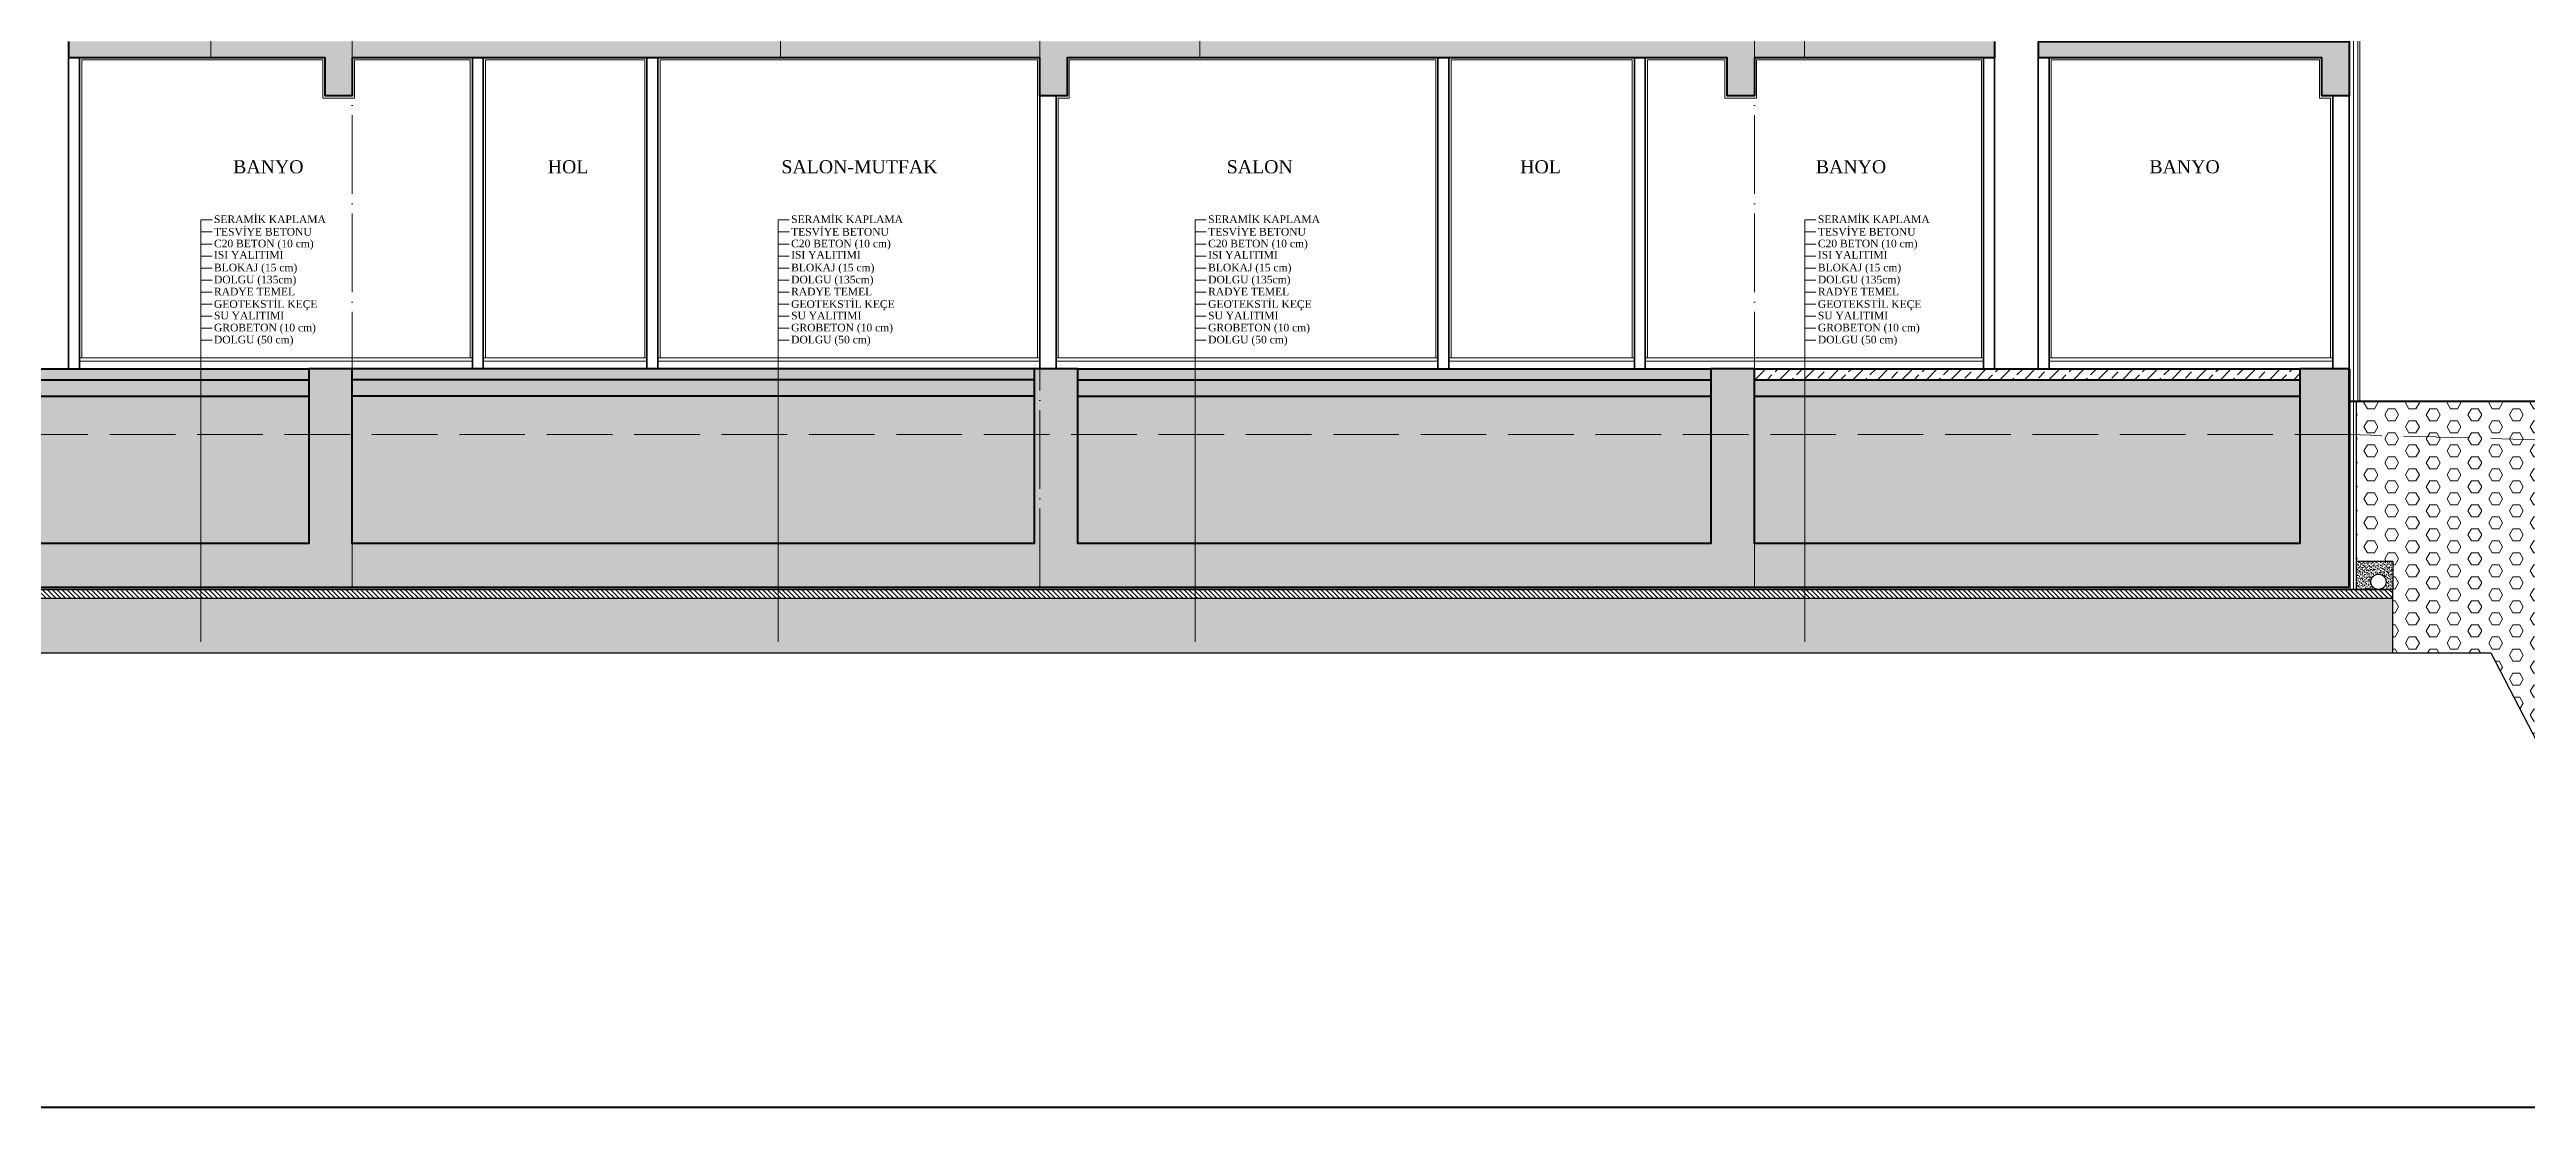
# Model space of a CAD drawing. Header units: millimetres. Extents: x 11587 to 81192, y -36083 to -25300.
# Drawn here: x 64073 to 66343, y -33833 to -32864 of the extents above; entities that cross this region are included whole.
import ezdxf

# ---------------------------------------------------------------- set-up
doc = ezdxf.new("R2010")
doc.units = ezdxf.units.MM
for name, pattern in [('AKS', [30, 24, -3, 0, -3]), ('IZDUSUM1', [20, 7.5, -5, 7.5, 0]), ('STRICHPUNKTX2', [2, 1, -0.5, 0, -0.5])]:
    doc.linetypes.add(name, pattern=pattern)
for name, color, linetype, lineweight in [('A-detay-yalıtım', 193, 'Continuous', 5), ('rtm-aks yeni', 7, 'AKS', 20), ('rtm-antet-02', 140, 'Continuous', 40), ('rtm-beton', 102, 'Continuous', 25), ('rtm-duv tugla', 22, 'Continuous', 35), ('rtm-izdusum-üst kalın', 211, 'IZDUSUM1', 15), ('rtm-kesit katmanı-04', 33, 'Continuous', 25), ('rtm-kplm dos-seramik', 13, 'Continuous', 9), ('rtm-mhl-yazı-adı', 150, 'Continuous', 30), ('rtm-mhl-yazı-malzeme', 253, 'Continuous', 13), ('rtm-olcu-iç 01', 7, 'Continuous', 20), ('rtm-sembol malzeme cizgisi', 242, 'Continuous', 20), ('rtm-sıva', 252, 'Continuous', 15), ('rtm-tarama-betonarme', 51, 'Continuous', 15), ('rtm-tarama-cakil', 8, 'Continuous', 5), ('rtm-tas_betonarme', 50, 'Continuous', 40), ('rtm-ylt-sürme', 4, 'Continuous', 5)]:
    doc.layers.add(name, color=color, linetype=linetype, lineweight=lineweight)
doc.layers.add('Tarama', color=7, linetype='Continuous')
doc.styles.add('ARIAL', font='times.ttf')
doc.linetypes.add('BATTING', pattern='A,0.00254,-2.54,[134,ltypeshp.shx,S=2.54,R=0,X=-2.54,Y=0],-5.08,[134,ltypeshp.shx,S=2.54,R=180,X=2.54,Y=0],-2.54', length=10.16254)
pattern_1 = [(0, (34573.885, -2309.14), (0, 10.9985226), [6.35, -12.7]), (120, (34573.885, -2309.14), (-9.525, -5.4992613), [6.35, -12.7]), (60, (34580.235, -2309.14), (-9.525, 5.4992613), [6.35, -12.7])]
pattern_2 = [(45, (34573.885, -2309.14), (-11.22532, 11.22532), []), (45, (34585.11, -2309.14), (-11.22532, 11.22532), [7.9375, -3.96875])]

msp = doc.modelspace()

# ---------------------------------------------------------------- hatches: boundary and pattern name
at = {"layer": 'rtm-olcu-iç 01'}
h = msp.add_hatch(dxfattribs=at)
h.set_pattern_fill('AR-CONC', color=256, scale=0.2, style=0)
h.set_pattern_definition([(50, (-416893.553, -4539006.48), (36.4369338, -3.1878171), [3.81, -41.91]), (355, (-416893.553, -4539006.48), (-7.0486843, 38.21136905), [3.048, -33.52811683]), (100.4514447, (-416890.517, -4539006.745), (29.38824942, 35.02355038), [3.23800176, -35.61804892]), (46.1842, (-416893.553, -4538996.32), (54.2158082, -8.4084656), [5.715, -62.865]), (96.6355576, (-416889.035, -4538997.02), (47.4808268, 49.4852249), [4.8570046, -53.4271216]), (351.1841512, (-416893.553, -4538996.32), (47.4808268, 49.4852249), [4.5719934, -50.2919464]), (21, (-416888.473, -4538998.86), (30.32287825, -20.45303964), [3.81, -41.91]), (326, (-416888.473, -4538998.86), (12.36040567, 36.83759322), [3.048, -33.528]), (71.451445, (-416885.946, -4539000.564), (42.68328386, 16.38455378), [3.23800176, -35.61798752]), (37.5, (-416893.553, -4539006.48), (0.61772065, 16.911007775), [0, -33.1216, 0, -34.036, 0, -33.655]), (7.5, (-416893.553, -4539006.48), (13.3639325, 20.036114964), [0, -19.4056, 0, -32.3596, 0, -12.827]), (327.5, (-416904.882, -4539006.48), (27.118119033, -1.1457488), [0, -12.7, 0, -39.624, 0, -52.578]), (317.5, (-416909.962, -4539006.48), (29.62583628, 5.08529821), [0, -16.51, 0, -26.3144, 0, -37.338])])
h.paths.add_polyline_path([(66220.1, -33416.34), (66220.08, -33366.34), (60150.08, -33366.34), (60150.07, -33416.34)])
at = {"layer": 'rtm-tarama-betonarme', "ltscale": 1.5}
h = msp.add_hatch(dxfattribs=at)
h.set_pattern_fill('ANSI33', color=256, scale=2.5, style=0)
h.set_pattern_definition(pattern_2)
h.paths.add_polyline_path([(65895.08, -32856.34), (65895.08, -32871.34), (66155.08, -32871.34), (66155.08, -32906.34), (66180.08, -32906.34), (66180.08, -32856.34)])
h.paths.add_polyline_path([(64090.08, -32856.34), (64090.08, -32871.34), (64325.08, -32871.34), (64325.08, -32906.34), (64350.08, -32906.34), (64350.08, -32871.34), (64980.08, -32871.34), (64980.08, -32906.34), (65005.08, -32906.34), (65005.08, -32871.34), (65610.08, -32871.34), (65610.08, -32906.34), (65635.08, -32906.34), (65635.08, -32871.34), (65855.08, -32871.34), (65855.08, -32856.34)])
h.paths.add_polyline_path([(62290.08, -32856.34), (62290.08, -32871.34), (62510.08, -32871.34), (62510.08, -32906.34), (62535.08, -32906.34), (62535.08, -32871.34), (63140.08, -32871.34), (63140.08, -32906.34), (63165.08, -32906.34), (63165.08, -32871.34), (63795.08, -32871.34), (63795.08, -32906.34), (63820.08, -32906.34), (63820.08, -32871.34), (64055.08, -32871.34), (64055.08, -32856.34)])
h.paths.add_polyline_path([(62250.08, -32871.34), (62250.08, -32856.34), (61965.08, -32856.34), (61965.08, -32906.34), (61990.08, -32906.34), (61990.08, -32871.34)])
h = msp.add_hatch(dxfattribs=at)
h.set_pattern_fill('ANSI33', color=256, scale=2.5, style=0)
h.set_pattern_definition(pattern_2)
h.paths.add_polyline_path([(63795.08, -33316.34), (63170.08, -33316.34), (63170.08, -33156.34), (63130.08, -33156.34), (63130.08, -33316.34), (62550.08, -33316.34), (62550.08, -33156.34), (62510.08, -33156.34), (62510.08, -33316.34), (62010.08, -33316.34), (62010.08, -33156.34), (61965.08, -33156.34), (61965.08, -33356.34), (66180.08, -33356.34), (66180.08, -33156.34), (66135.08, -33156.34), (66135.08, -33316.34), (65635.08, -33316.34), (65635.08, -33156.34), (65595.08, -33156.34), (65595.08, -33316.34), (65015.08, -33316.34), (65015.08, -33156.34), (64975.08, -33156.34), (64975.08, -33316.34), (64350.08, -33316.34), (64350.08, -33156.34), (64310.08, -33156.34), (64310.08, -33316.34), (63835.08, -33316.34), (63835.08, -33156.34), (63795.08, -33156.34)])
h = msp.add_hatch(dxfattribs=at)
h.set_pattern_fill('ANSI33', color=256, scale=2.5, style=0)
h.set_pattern_definition(pattern_2)
h.paths.add_polyline_path([(64310.08, -33156.34), (63835.08, -33156.34), (63835.08, -33166.34), (64310.08, -33166.34)])
h.paths.add_polyline_path([(64975.08, -33156.34), (64350.08, -33156.34), (64350.08, -33166.34), (64975.08, -33166.34)])
h.paths.add_polyline_path([(65595.08, -33156.34), (65015.08, -33156.34), (65015.08, -33166.34), (65595.08, -33166.34)])
h = msp.add_hatch(dxfattribs=at)
h.set_pattern_fill('ANSI33', color=256, scale=2.5, style=0)
h.set_pattern_definition(pattern_2)
h.paths.add_polyline_path([(66135.08, -33156.34), (65635.08, -33156.34), (65635.08, -33166.34), (66135.08, -33166.34)])
at = {"layer": 'rtm-tarama-cakil'}
h = msp.add_hatch(dxfattribs=at)
h.set_pattern_fill('AR-CONC', color=256, scale=0.1, style=0)
h.set_pattern_definition([(50, (34573.885, -2309.14), (18.218467, -1.5939086), [1.905, -20.955]), (355, (34573.885, -2309.14), (-3.524342, 19.1056845), [1.524, -16.7640584]), (100.451445, (34575.403, -2309.273), (14.694125, 17.511775), [1.619001, -17.8090245]), (46.1842, (34573.885, -2304.06), (27.107904, -4.204233), [2.8575, -31.4325]), (96.63556, (34576.144, -2304.41), (23.740413, 24.742612), [2.428502, -26.71356]), (351.18415, (34573.885, -2304.06), (23.740413, 24.742612), [2.285997, -25.145973]), (21, (34576.425, -2305.33), (15.161439, -10.22652), [1.905, -20.955]), (326, (34576.425, -2305.33), (6.180203, 18.418797), [1.524, -16.764]), (71.451445, (34577.688, -2306.182), (21.341642, 8.192277), [1.619001, -17.808994]), (37.5, (34573.885, -2309.14), (0.3088603, 8.4555039), [0, -16.5608, 0, -17.018, 0, -16.8275]), (7.5, (34573.885, -2309.14), (6.6819663, 10.0180575), [0, -9.7028, 0, -16.1798, 0, -6.4135]), (327.5, (34568.221, -2309.14), (13.5590595, -0.5728744), [0, -6.35, 0, -19.812, 0, -26.289]), (317.5, (34565.681, -2309.14), (14.812918, 2.542649), [0, -8.255, 0, -13.1572, 0, -18.669])])
h.paths.add_polyline_path([(66135.08, -33166.34), (65635.08, -33166.34), (65635.08, -33181.34), (66135.08, -33181.34)])
h.paths.add_polyline_path([(65595.08, -33166.34), (65015.08, -33166.34), (65015.08, -33181.34), (65595.08, -33181.34)])
h.paths.add_polyline_path([(64975.08, -33166.34), (64350.08, -33166.34), (64350.08, -33181.34), (64975.08, -33181.34)])
h.paths.add_polyline_path([(64310.08, -33166.34), (63835.08, -33166.34), (63835.08, -33181.34), (64310.08, -33181.34)])
h = msp.add_hatch(dxfattribs=at)
h.set_pattern_fill('HEX', color=256, scale=2, style=0)
h.set_pattern_definition(pattern_1)
h.paths.add_polyline_path([(64975.08, -33316.34), (64975.08, -33181.34), (64350.08, -33181.34), (64350.08, -33316.34)])
h.paths.add_polyline_path([(64310.08, -33316.34), (64310.08, -33181.34), (63835.08, -33181.34), (63835.08, -33316.34)])
h = msp.add_hatch(dxfattribs=at)
h.set_pattern_fill('HEX', color=256, scale=2, style=0)
h.set_pattern_definition(pattern_1)
h.paths.add_polyline_path([(66135.08, -33316.34), (66135.08, -33181.34), (65635.08, -33181.34), (65635.08, -33316.34)])
h.paths.add_polyline_path([(65595.08, -33316.34), (65595.08, -33181.34), (65015.08, -33181.34), (65015.08, -33316.34)])
h = msp.add_hatch(dxfattribs=at)
h.set_pattern_fill('HEX', color=256, scale=2, style=0)
h.set_pattern_definition(pattern_1)
h.paths.add_polyline_path([(66309.88, -33416.34), (66416.78, -33622.34), (66458.38, -33622.34), (66458.38, -33186.34), (66186.78, -33186.34), (66186.78, -33332.34), (66220.1, -33332.34), (66220.1, -33358.34), (66220.1, -33416.34)])
h = msp.add_hatch(dxfattribs=at)
h.set_pattern_fill('AR-SAND', color=256, scale=0.05, style=0)
h.set_pattern_definition([(37.5, (8403.004, -15567.9238), (-0.080001565, 2.447066187), [0, -1.9304, 0, -2.159, 0, -2.06375]), (7.5, (8403.004, -15567.9238), (2.24761642, 3.5841255), [0, -1.0414, 0, -1.7399, 0, -0.66675]), (327.5, (8401.4418, -15567.9238), (3.95496185, 0.00718592), [0, -0.635, 0, -2.286, 0, -2.9845]), (317.5, (8401.442, -15567.9238), (3.81778226, 1.11464662), [0, -0.3175, 0, -1.4986, 0, -1.7145])])
edge = h.paths.add_edge_path()
edge.add_line((66186.8, -33332.34), (66220.1, -33332.34))
edge.add_line((66220.1, -33332.34), (66220.1, -33348.34))
edge.add_line((66220.1, -33348.34), (66220.1, -33358.35))
edge.add_line((66220.1, -33358.35), (66207, -33358.34))
edge.add_arc((66207, -33351.34), 7, 270, 360)
edge.add_arc((66207, -33351.34), 7, 0, 180)
edge.add_arc((66207, -33351.34), 7, 180, 270)
edge.add_line((66207, -33358.34), (66186.8, -33358.34))
edge.add_line((66186.8, -33358.34), (66186.8, -33332.34))
at = {"layer": 'Tarama'}
h = msp.add_hatch(dxfattribs=at)
h.set_pattern_fill('ANSI31', color=256, angle=90, style=0)
h.set_pattern_definition([(135, (-492950.67, -4547263.4504), (-2.2450640303, -2.2450640303), [])])
h.paths.add_polyline_path([(66220.08, -33366.34), (66220.08, -33358.34), (60150.08, -33358.34), (60150.08, -33366.34)])

# ---------------------------------------------------------------- linework, layer by layer
at = {"layer": 'A-detay-yalıtım', "linetype": 'BATTING', "ltscale": 0.35}
msp.add_lwpolyline([(66184.08, -33186.34), (66184.08, -32271.34)], dxfattribs=at)
at = {"layer": 'A-detay-yalıtım', "linetype": 'BATTING', "ltscale": 0.2}
msp.add_lwpolyline([(66184.28, -33358.34), (66184.28, -33186.34)], dxfattribs=at)
at = {"layer": 'rtm-aks yeni', "ltscale": 3}
for p, q in [((64350.08, -33356.34), (64350.08, -31722.79)), ((64980.08, -33356.34), (64980.08, -31722.79)), ((65635.08, -33356.34), (65635.08, -31722.79)), ((66180.08, -33356.34), (66180.08, -31722.79))]:
    msp.add_line(p, q, dxfattribs=at)
at = {"layer": 'rtm-antet-02'}
msp.add_lwpolyline([(68361.61, -33832.89), (59821.61, -33832.89)], dxfattribs=at)
at = {"layer": 'rtm-beton'}
for p, q in [((66220.08, -33358.34), (60150.08, -33358.34)), ((61925.08, -33358.34), (66220.08, -33358.34))]:
    msp.add_line(p, q, dxfattribs=at)
for points in [[(60150.08, -33358.34), (60150.07, -33416.34), (66220.1, -33416.34), (66220.08, -33358.34)], [(60150.08, -33366.34), (66220.08, -33366.34)]]:
    msp.add_lwpolyline(points, dxfattribs=at)
at = {"layer": 'rtm-duv tugla'}
for points in [[(64090.08, -32871.34), (64090.08, -33156.34)], [(64100.08, -32871.34), (64100.08, -33156.34)], [(64460.08, -32871.34), (64460.08, -33156.34)], [(64470.08, -32871.34), (64470.08, -33156.34)], [(64620.08, -32871.34), (64620.08, -33156.34)], [(64630.08, -32871.34), (64630.08, -33156.34)], [(65345.08, -32871.34), (65345.08, -33156.34)], [(65355.08, -32871.34), (65355.08, -33156.34)], [(65525.08, -32871.34), (65525.08, -33156.34)], [(65535.08, -32871.34), (65535.08, -33156.34)], [(65845.08, -32871.34), (65845.08, -33156.34)], [(65855.08, -32871.34), (65855.08, -33156.34)], [(65895.08, -32871.34), (65895.08, -33156.34)], [(65905.08, -32871.34), (65905.08, -33156.34)], [(64980.08, -32906.34), (64980.08, -33156.34)], [(64995.08, -32906.34), (64995.08, -33156.34)], [(66165.08, -32906.34), (66165.08, -33156.34)], [(66180.08, -32906.34), (66180.08, -33156.34)]]:
    msp.add_lwpolyline(points, dxfattribs=at)
at = {"layer": 'rtm-izdusum-üst kalın', "ltscale": 4}
msp.add_lwpolyline([(60190.08, -33186.34), (61915.08, -33216.34), (66180.08, -33216.34), (67840.08, -33266.34), (68123.7, -33266.34)], dxfattribs=at)
at = {"layer": 'rtm-kesit katmanı-04'}
for points in [[(66186.78, -33358.34), (66186.78, -33186.34)], [(66186.8, -33332.34), (66220.1, -33332.34)], [(66220.1, -33332.34), (66220.1, -33358.34)], [(66220.1, -33416.34), (66309.88, -33416.34), (66425.08, -33638.34), (66425.08, -33648.34)]]:
    msp.add_lwpolyline(points, dxfattribs=at)
msp.add_circle((66207, -33351.34), 7, dxfattribs=at)
at = {"layer": 'rtm-kplm dos-seramik'}
for points in [[(64100.08, -33146.34), (64460.08, -33146.34)], [(64100.08, -33149.34), (64460.08, -33149.34)], [(64470.08, -33146.34), (64620.08, -33146.34)], [(64470.08, -33149.34), (64620.08, -33149.34)], [(64630.08, -33146.34), (64980.08, -33146.34)], [(64630.08, -33149.34), (64980.08, -33149.34)], [(64995.08, -33146.34), (65345.08, -33146.34)], [(64995.08, -33149.34), (65345.08, -33149.34)], [(65355.08, -33146.34), (65525.08, -33146.34)], [(65355.08, -33149.34), (65525.08, -33149.34)], [(65535.08, -33146.34), (65845.08, -33146.34)], [(65535.08, -33149.34), (65845.08, -33149.34)], [(65905.08, -33146.34), (66165.08, -33146.34)], [(65905.08, -33149.34), (66165.08, -33149.34)]]:
    msp.add_lwpolyline(points, dxfattribs=at)
at = {"layer": 'rtm-sembol malzeme cizgisi'}
for p, q in [((64211.32, -33406.37), (64211.32, -33019.74)), ((64211.32, -33019.74), (64221.51, -33019.74)), ((64740.28, -33406.37), (64740.28, -33019.74)), ((64740.28, -33019.74), (64750.46, -33019.74)), ((65122.47, -33406.37), (65122.47, -33019.74)), ((65122.47, -33019.74), (65132.66, -33019.74)), ((65681.27, -33406.37), (65681.27, -33019.74)), ((65681.27, -33019.74), (65691.46, -33019.74)), ((64211.32, -33030.74), (64221.51, -33030.74)), ((64211.32, -33041.99), (64221.51, -33041.99)), ((64740.28, -33030.74), (64750.46, -33030.74)), ((64740.28, -33041.99), (64750.46, -33041.99)), ((65122.47, -33030.74), (65132.66, -33030.74)), ((65122.47, -33041.99), (65132.66, -33041.99)), ((65681.27, -33030.74), (65691.46, -33030.74)), ((65681.27, -33041.99), (65691.46, -33041.99)), ((64211.32, -33052.99), (64221.51, -33052.99)), ((64211.32, -33063.99), (64221.51, -33063.99)), ((64211.32, -33074.99), (64221.51, -33074.99)), ((64740.28, -33052.99), (64750.46, -33052.99)), ((64740.28, -33063.99), (64750.46, -33063.99)), ((64740.28, -33074.99), (64750.46, -33074.99)), ((65122.47, -33052.99), (65132.66, -33052.99)), ((65122.47, -33063.99), (65132.66, -33063.99)), ((65122.47, -33074.99), (65132.66, -33074.99)), ((65681.27, -33052.99), (65691.46, -33052.99)), ((65681.27, -33063.99), (65691.46, -33063.99)), ((65681.27, -33074.99), (65691.46, -33074.99)), ((64211.32, -33085.99), (64221.51, -33085.99)), ((64211.32, -33096.99), (64221.51, -33096.99)), ((64740.28, -33085.99), (64750.46, -33085.99)), ((64740.28, -33096.99), (64750.46, -33096.99)), ((65122.47, -33085.99), (65132.66, -33085.99)), ((65122.47, -33096.99), (65132.66, -33096.99)), ((65681.27, -33085.99), (65691.46, -33085.99)), ((65681.27, -33096.99), (65691.46, -33096.99)), ((64211.32, -33107.99), (64221.51, -33107.99)), ((64211.32, -33118.99), (64221.51, -33118.99)), ((64740.28, -33107.99), (64750.46, -33107.99)), ((64740.28, -33118.99), (64750.46, -33118.99)), ((65122.47, -33107.99), (65132.66, -33107.99)), ((65122.47, -33118.99), (65132.66, -33118.99)), ((65681.27, -33107.99), (65691.46, -33107.99)), ((65681.27, -33118.99), (65691.46, -33118.99)), ((64211.32, -33129.99), (64221.51, -33129.99)), ((64740.28, -33129.99), (64750.46, -33129.99)), ((65122.47, -33129.99), (65132.66, -33129.99)), ((65681.27, -33129.99), (65691.46, -33129.99))]:
    msp.add_line(p, q, dxfattribs=at)
for points in [[(64220.38, -32871.34), (64220.38, -32765.81)], [(64742.54, -32871.34), (64742.54, -32765.81)], [(65126.84, -32871.34), (65126.84, -32765.81)], [(65681.1, -32871.34), (65681.1, -32765.81)]]:
    msp.add_lwpolyline(points, dxfattribs=at)
at = {"layer": 'rtm-sıva'}
for points in [[(66188.08, -33186.34), (66188.08, -32272.34)], [(66190.08, -33186.34), (66190.08, -32274.34)], [(64458.08, -33146.34), (64458.08, -32873.34), (64352.08, -32873.34), (64352.08, -32908.34), (64323.08, -32908.34), (64323.08, -32873.34), (64102.08, -32873.34), (64102.08, -33146.34)], [(64618.08, -33146.34), (64618.08, -32873.34), (64472.08, -32873.34), (64472.08, -33146.34)], [(64978.08, -33146.34), (64978.08, -32873.34), (64632.08, -32873.34), (64632.08, -33146.34)], [(65343.08, -33146.34), (65343.08, -32873.34), (65007.08, -32873.34), (65007.08, -32908.34), (64997.08, -32908.34), (64997.08, -33146.34)], [(65523.08, -33146.34), (65523.08, -32873.34), (65357.08, -32873.34), (65357.08, -33146.34)], [(65843.08, -33146.34), (65843.08, -32873.34), (65637.08, -32873.34), (65637.08, -32908.34), (65608.08, -32908.34), (65608.08, -32873.34), (65537.08, -32873.34), (65537.08, -33146.34)], [(66163.08, -33146.34), (66163.08, -32908.34), (66153.08, -32908.34), (66153.08, -32873.34), (65907.08, -32873.34), (65907.08, -33146.34)]]:
    msp.add_lwpolyline(points, dxfattribs=at)
at = {"layer": 'rtm-tas_betonarme'}
for points in [[(64090.08, -32856.34), (64090.08, -32871.34)], [(65855.08, -32856.34), (65855.08, -32871.34)], [(65895.08, -32856.34), (65895.08, -32871.34)], [(65895.08, -32856.34), (66180.08, -32856.34), (66180.08, -32906.34), (66155.08, -32906.34), (66155.08, -32871.34), (65895.08, -32871.34)], [(65635.08, -32871.34), (65635.08, -32906.34), (65610.08, -32906.34), (65610.08, -32871.34), (65005.08, -32871.34), (65005.08, -32906.34), (64980.08, -32906.34), (64980.08, -32871.34), (64350.08, -32871.34), (64350.08, -32906.34), (64325.08, -32906.34), (64325.08, -32871.34), (64090.08, -32871.34)], [(65855.08, -32871.34), (65635.08, -32871.34)], [(66180.08, -33356.34), (66180.08, -33156.34), (66135.08, -33156.34), (66135.08, -33316.34), (65635.08, -33316.34), (65635.08, -33156.34), (65595.08, -33156.34), (65595.08, -33316.34), (65015.08, -33316.34), (65015.08, -33156.34), (64975.08, -33156.34), (64975.08, -33316.34), (64350.08, -33316.34), (64350.08, -33156.34), (64310.08, -33156.34), (64310.08, -33316.34), (63835.08, -33316.34)], [(63835.08, -33156.34), (64310.08, -33156.34)], [(64975.08, -33156.34), (64350.08, -33156.34)], [(65015.08, -33156.34), (65595.08, -33156.34)], [(65635.08, -33156.34), (66135.08, -33156.34)], [(63835.08, -33166.34), (64310.08, -33166.34)], [(63835.08, -33181.34), (64310.08, -33181.34)], [(64975.08, -33166.34), (64350.08, -33166.34)], [(64975.08, -33181.34), (64350.08, -33181.34)], [(65015.08, -33166.34), (65595.08, -33166.34)], [(65015.08, -33181.34), (65595.08, -33181.34)], [(65635.08, -33166.34), (66135.08, -33166.34)], [(65635.08, -33181.34), (66135.08, -33181.34)], [(66465.08, -33186.34), (66180.08, -33186.34)], [(61965.08, -33356.34), (66180.08, -33356.34)]]:
    msp.add_lwpolyline(points, dxfattribs=at)
at = {"layer": 'rtm-ylt-sürme', "linetype": 'STRICHPUNKTX2', "ltscale": 10, "const_width": 0.865}
msp.add_lwpolyline([(66181.08, -33156.34), (66181.08, -33358.34)], dxfattribs=at)

# ---------------------------------------------------------------- texts
at = {"layer": 'rtm-mhl-yazı-adı', "style": 'ARIAL'}
for s, p in [('BANYO', (64240.89, -32977.2)), ('HOL', (64529.18, -32977.2)), ('SALON-MUTFAK', (64743.35, -32977.2)), ('SALON', (65151.52, -32977.2)), ('HOL', (65420.41, -32977.2)), ('BANYO', (65691.4, -32977.2)), ('BANYO', (65997.08, -32977.2))]:
    msp.add_text(s, height=12, dxfattribs=at).set_placement(p)
at = {"layer": 'rtm-mhl-yazı-malzeme', "style": 'ARIAL'}
for s, p in [('TESVİYE BETONU ', (64223.3, -33034.28)), ('SERAMİK KAPLAMA', (64223.3, -33022.76)), ('TESVİYE BETONU ', (64752.25, -33034.28)), ('SERAMİK KAPLAMA', (64752.25, -33022.76)), ('TESVİYE BETONU ', (65134.44, -33034.28)), ('SERAMİK KAPLAMA', (65134.44, -33022.76)), ('TESVİYE BETONU ', (65693.24, -33034.28)), ('SERAMİK KAPLAMA', (65693.24, -33022.76)), ('ISI YALITIMI ', (64223.3, -33055.34)), ('C20 BETON (10 cm) ', (64223.3, -33045.01)), ('ISI YALITIMI ', (64752.25, -33055.34)), ('C20 BETON (10 cm) ', (64752.25, -33045.01)), ('ISI YALITIMI ', (65134.44, -33055.34)), ('C20 BETON (10 cm) ', (65134.44, -33045.01)), ('ISI YALITIMI ', (65693.24, -33055.34)), ('C20 BETON (10 cm) ', (65693.24, -33045.01)), ('BLOKAJ (15 cm)', (64223.3, -33067.01)), ('DOLGU (135cm) ', (64223.3, -33078.01)), ('BLOKAJ (15 cm)', (64752.25, -33067.01)), ('DOLGU (135cm) ', (64752.25, -33078.01)), ('BLOKAJ (15 cm)', (65134.44, -33067.01)), ('DOLGU (135cm) ', (65134.44, -33078.01)), ('BLOKAJ (15 cm)', (65693.24, -33067.01)), ('DOLGU (135cm) ', (65693.24, -33078.01)), ('RADYE TEMEL', (64223.3, -33089.01)), ('GEOTEKSTİL KEÇE ', (64223.3, -33100.42)), ('RADYE TEMEL', (64752.25, -33089.01)), ('GEOTEKSTİL KEÇE ', (64752.25, -33100.42)), ('RADYE TEMEL', (65134.44, -33089.01)), ('GEOTEKSTİL KEÇE ', (65134.44, -33100.42)), ('RADYE TEMEL', (65693.24, -33089.01)), ('GEOTEKSTİL KEÇE ', (65693.24, -33100.42)), ('GROBETON (10 cm)', (64223.3, -33122.01)), ('SU YALITIMI ', (64223.3, -33111.01)), ('GROBETON (10 cm)', (64752.25, -33122.01)), ('SU YALITIMI ', (64752.25, -33111.01)), ('GROBETON (10 cm)', (65134.44, -33122.01)), ('SU YALITIMI ', (65134.44, -33111.01)), ('GROBETON (10 cm)', (65693.24, -33122.01)), ('SU YALITIMI ', (65693.24, -33111.01)), ('DOLGU (50 cm)', (64223.3, -33133.01)), ('DOLGU (50 cm)', (64752.25, -33133.01)), ('DOLGU (50 cm)', (65134.44, -33133.01)), ('DOLGU (50 cm)', (65693.24, -33133.01))]:
    msp.add_text(s, height=7, dxfattribs=at).set_placement(p)

doc.saveas('drawing.dxf')
